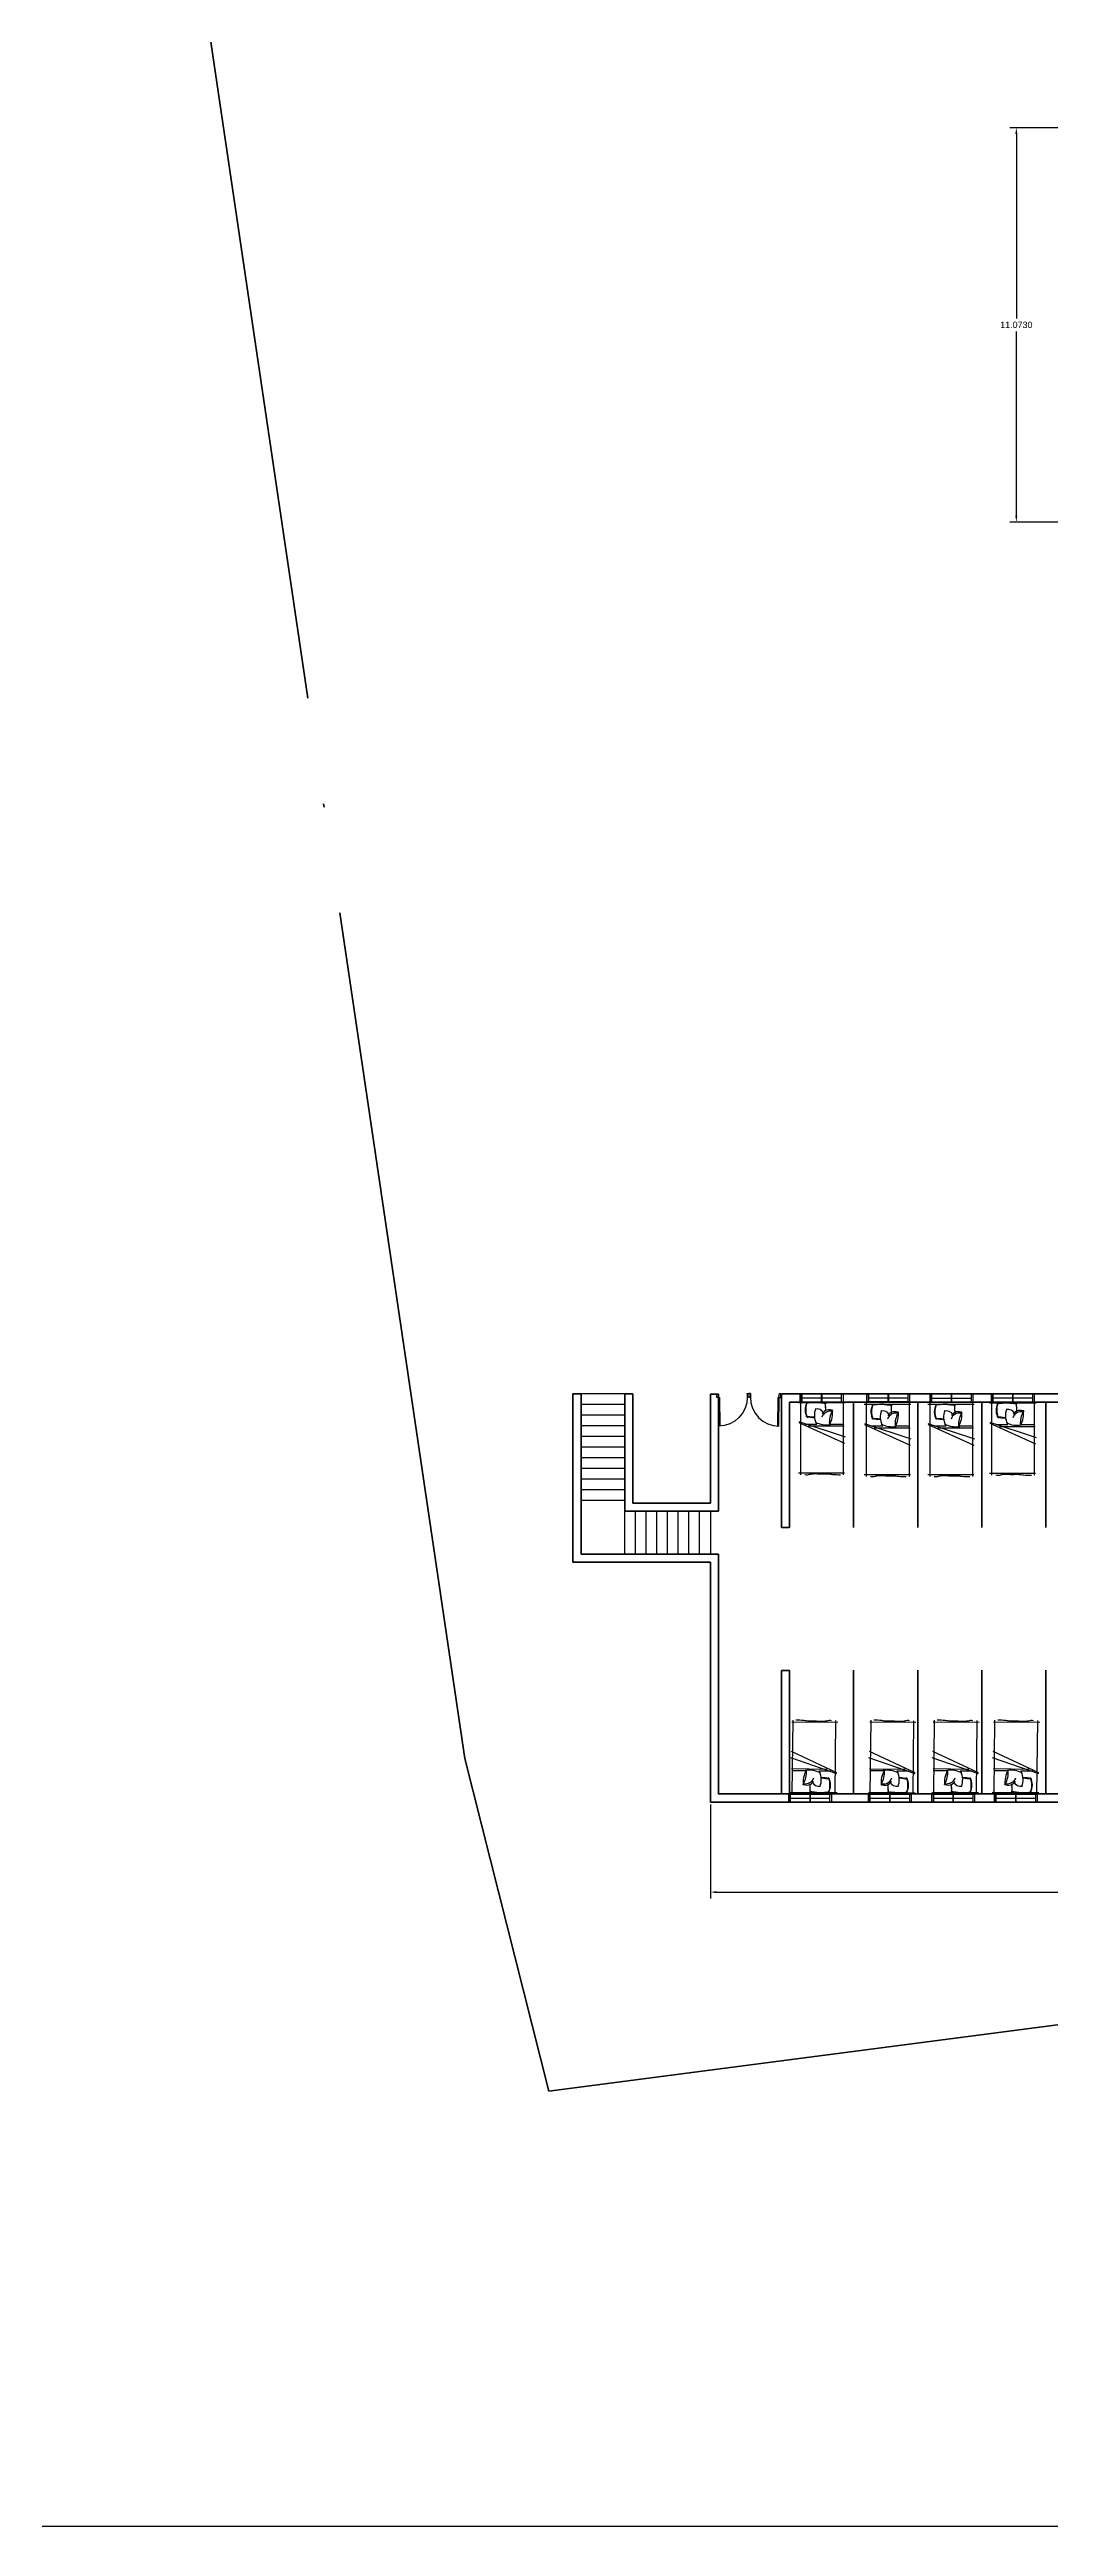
# Model space of a CAD drawing. Header units: metres. Extents: x -353 to 1688, y -477 to 135.
# Drawn here: x -274 to -245.9, y -477.2 to -407.7 of the extents above; entities that cross this region are included whole.
import ezdxf

# ---------------------------------------------------------------- set-up
doc = ezdxf.new("R2010")
doc.units = ezdxf.units.M
doc.header["$MEASUREMENT"] = 0
doc.linetypes.add('ACAD_ISO04W100', pattern=[30, 24, -3, 0, -3])
for name, color, linetype, lineweight in [('DIMENSION', 240, 'Continuous', 40), ('SITE BOUNDARY', 6, 'ACAD_ISO04W100', 60), ('WALL', 2, 'Continuous', 40)]:
    doc.layers.add(name, color=color, linetype=linetype, lineweight=lineweight)
doc.layers.add('door space', color=1, linetype='Continuous')
doc.layers.add('WINDOW', color=10, linetype='Continuous')
doc.layers.add('FURNITURE', color=130, linetype='Continuous', plot=False)
doc.layers.add('STAIR', color=231, linetype='Continuous', plot=False)
doc.styles.get("Standard").update_dxf_attribs({"font": 'arial.ttf'})
doc.dimstyles.new('Annotative', dxfattribs={"dimscale": 0, "dimtxt": 0.18, "dimasz": 0.18, "dimexe": 0.18, "dimexo": 0.0625, "dimgap": 0.09, "dimtad": 0, "dimtih": 1, "dimtoh": 1, "dimdec": 4, "dimzin": 0, "dimdsep": 46, "dimtxsty": 'Standard', "dimcen": 0.09, "dimadec": 0, "dimazin": 0, "dimtfac": 1, "dimtdec": 4, "dimtofl": 0, "dimtmove": 0, "dimatfit": 3, "dimfxl": 1, "dimtolj": 1, "dimtzin": 0, "dimarcsym": 0})

# ---------------------------------------------------------------- blocks, each defined once
blk = doc.blocks.new('*D439')
at = {"layer": 'Defpoints', "color": 0, "transparency": 16777216}
for p in [(-255.473, -456.874), (-224.59, -456.874), (-255.473, -459.399)]:
    blk.add_point(p, dxfattribs=at)
at = {"layer": 'DIMENSION', "color": 0, "lineweight": -2, "transparency": 16777216}
for p, q in [((-255.473, -456.937), (-255.473, -459.579)), ((-224.59, -456.937), (-224.59, -459.579)), ((-255.293, -459.399), (-240.547, -459.399)), ((-224.77, -459.399), (-239.515, -459.399))]:
    blk.add_line(p, q, dxfattribs=at)
at = {"layer": 'DIMENSION', "color": 0, "transparency": 16777216}
for points in [[(-255.293, -459.369), (-255.293, -459.429), (-255.473, -459.399)], [(-224.77, -459.369), (-224.77, -459.429), (-224.59, -459.399)]]:
    blk.add_solid(points, dxfattribs=at)
at = {"layer": 'DIMENSION', "color": 0, "transparency": 16777216, "insert": (-240.031, -459.399), "char_height": 0.18, "attachment_point": 5}
blk.add_mtext('\\A1;30.8831', dxfattribs=at)
blk = doc.blocks.new('*D443')
at = {"layer": 'Defpoints', "color": 0, "transparency": 16777216}
for p in [(-245.392, -409.859), (-246.881, -420.932), (-245.392, -420.932)]:
    blk.add_point(p, dxfattribs=at)
at = {"layer": 'DIMENSION', "color": 0, "lineweight": -2, "transparency": 16777216}
for p, q in [((-245.454, -409.859), (-247.061, -409.859)), ((-246.881, -410.039), (-246.881, -415.214)), ((-246.881, -420.752), (-246.881, -415.577)), ((-245.454, -420.932), (-247.061, -420.932))]:
    blk.add_line(p, q, dxfattribs=at)
at = {"layer": 'DIMENSION', "color": 0, "transparency": 16777216}
for points in [[(-246.911, -410.039), (-246.851, -410.039), (-246.881, -409.859)], [(-246.911, -420.752), (-246.851, -420.752), (-246.881, -420.932)]]:
    blk.add_solid(points, dxfattribs=at)
at = {"layer": 'DIMENSION', "color": 0, "transparency": 16777216, "insert": (-246.881, -415.396), "char_height": 0.18, "attachment_point": 5}
blk.add_mtext('\\A1;11.0730', dxfattribs=at)

msp = doc.modelspace()

# ---------------------------------------------------------------- linework, layer by layer
at = {"layer": 'Defpoints'}
msp.add_lwpolyline([(-204.37823, -477.20867), (-278.62823, -477.20867), (-278.62823, -372.20867), (-204.37823, -372.20867)], close=True, dxfattribs=at)
at = {"layer": 'door space'}
for p, q in [((-255.2946, -445.40763), (-255.2446, -445.40713)), ((-255.2936, -445.50763), (-255.2946, -445.40763)), ((-255.2486, -445.50717), (-255.2936, -445.50763)), ((-255.244, -445.46713), (-255.249, -445.46718)), ((-255.2486, -445.50717), (-255.249, -445.46718)), ((-255.2486, -445.50717), (-255.2136, -445.50682)), ((-255.24047, -446.31713), (-255.2486, -445.50717)), ((-255.244, -445.46713), (-255.2446, -445.40713)), ((-255.2136, -445.50682), (-255.20547, -446.31678)), ((-254.44464, -445.3991), (-254.39465, -445.3986)), ((-254.44464, -445.3991), (-254.44404, -445.4591)), ((-254.43904, -445.45905), (-254.44404, -445.4591)), ((-254.43904, -445.45905), (-254.43864, -445.49904)), ((-254.39364, -445.49859), (-254.43864, -445.49904)), ((-254.39465, -445.3986), (-254.39565, -445.49859)), ((-254.39565, -445.49859), (-254.35065, -445.49904)), ((-254.39465, -445.3986), (-254.39364, -445.49859)), ((-254.34465, -445.3991), (-254.39465, -445.3986)), ((-254.35025, -445.45905), (-254.35065, -445.49904)), ((-254.35025, -445.45905), (-254.34525, -445.4591)), ((-254.34465, -445.3991), (-254.34525, -445.4591)), ((-253.57569, -445.50682), (-253.58382, -446.31678)), ((-253.54069, -445.50717), (-253.57569, -445.50682)), ((-253.54882, -446.31713), (-253.54069, -445.50717)), ((-253.54529, -445.46713), (-253.54469, -445.40713)), ((-253.54529, -445.46713), (-253.54029, -445.46718)), ((-253.49469, -445.40763), (-253.54469, -445.40713)), ((-253.54069, -445.50717), (-253.54029, -445.46718)), ((-253.54069, -445.50717), (-253.4957, -445.50763)), ((-253.4957, -445.50763), (-253.49469, -445.40763))]:
    msp.add_line(p, q, dxfattribs=at)
at = {"layer": 'door space', "extrusion": (0, 0, -1)}
msp.add_ellipse((-255.2486, -445.50717), major_axis=(-0.56698, -0.57848), ratio=1, start_param=3.92699082, end_param=5.49778714, dxfattribs=at)
at = {"layer": 'door space'}
msp.add_ellipse((-253.54069, -445.50717), major_axis=(0.56698, -0.57848), ratio=1, start_param=3.92699082, end_param=5.49778714, dxfattribs=at)
at = {"layer": 'FURNITURE', "color": 7, "linetype": 'Continuous'}
for p, q in [((-252.99951, -445.64683), (-251.69118, -445.64683)), ((-251.15176, -445.70032), (-249.84343, -445.70032)), ((-249.37088, -445.70032), (-248.06255, -445.70032)), ((-247.63496, -445.66108), (-246.32663, -445.66108)), ((-251.91499, -456.61477), (-253.22324, -456.5998)), ((-249.72398, -456.61719), (-251.03223, -456.60221)), ((-247.94438, -456.61503), (-249.25263, -456.60005)), ((-246.24722, -456.61518), (-247.55547, -456.60021))]:
    msp.add_line(p, q, dxfattribs=at)
at = {"layer": 'FURNITURE', "linetype": 'Continuous'}
for p, q in [((-252.94149, -445.61678), (-252.94149, -447.67853)), ((-251.74149, -445.61678), (-251.74149, -447.67853)), ((-251.09374, -445.67028), (-251.09374, -447.73203)), ((-249.89374, -445.67028), (-249.89374, -447.73203)), ((-249.31286, -445.67028), (-249.31286, -447.73203)), ((-248.11286, -445.67028), (-248.11286, -447.73203)), ((-247.57694, -445.63103), (-247.57694, -447.69278)), ((-246.37694, -445.63103), (-246.37694, -447.69278)), ((-252.99059, -446.18517), (-251.68867, -446.61691)), ((-252.99017, -446.2142), (-251.70572, -446.79453)), ((-252.81904, -446.25643), (-252.48048, -446.25643)), ((-252.71667, -446.30723), (-251.715, -446.30723)), ((-252.10368, -446.25643), (-251.72456, -446.25643)), ((-251.14283, -446.23866), (-249.84091, -446.6704)), ((-251.14242, -446.2677), (-249.85797, -446.84803)), ((-250.97129, -446.30992), (-250.63272, -446.30992)), ((-250.86892, -446.36072), (-249.86724, -446.36072)), ((-250.25593, -446.30992), (-249.87681, -446.30992)), ((-249.36196, -446.23866), (-248.06004, -446.6704)), ((-249.36154, -446.2677), (-248.07709, -446.84803)), ((-249.19041, -446.30992), (-248.85185, -446.30992)), ((-249.08804, -446.36072), (-248.08637, -446.36072)), ((-248.47505, -446.30992), (-248.09593, -446.30992)), ((-247.62603, -446.19941), (-246.32411, -446.63116)), ((-247.62562, -446.22845), (-246.34117, -446.80878)), ((-247.45449, -446.27068), (-247.11592, -446.27068)), ((-247.35212, -446.32148), (-246.35044, -446.32148)), ((-246.73913, -446.27068), (-246.36001, -446.27068)), ((-252.99951, -447.62383), (-251.70449, -447.62383)), ((-251.15176, -447.67732), (-249.85674, -447.67732)), ((-249.37088, -447.67732), (-248.07586, -447.67732)), ((-247.63496, -447.63808), (-246.33994, -447.63808)), ((-251.89236, -454.6379), (-253.1873, -454.62308)), ((-253.17327, -456.63041), (-253.14968, -454.5688)), ((-251.97335, -456.64415), (-251.94975, -454.58254)), ((-249.70136, -454.64032), (-250.99629, -454.62549)), ((-250.98227, -456.63283), (-250.95867, -454.57122)), ((-249.78235, -456.64656), (-249.75875, -454.58495)), ((-247.92175, -454.63816), (-249.21669, -454.62333)), ((-249.20267, -456.63067), (-249.17907, -454.56906)), ((-248.00275, -456.6444), (-247.97915, -454.58279)), ((-246.22459, -454.63831), (-247.51953, -454.62349)), ((-247.50551, -456.63082), (-247.48191, -454.56921)), ((-246.30558, -456.64456), (-246.28199, -454.58295)), ((-251.91784, -456.04733), (-253.19556, -455.45233)), ((-249.72683, -456.04974), (-251.00455, -455.45475)), ((-247.94723, -456.04758), (-249.22495, -455.45259)), ((-246.25007, -456.04774), (-247.52779, -455.45274)), ((-251.91776, -456.07636), (-253.21465, -455.62975)), ((-252.19025, -455.95118), (-253.19186, -455.93971)), ((-252.80378, -455.99496), (-253.18288, -455.99062)), ((-252.08847, -456.00314), (-252.42701, -455.99927)), ((-249.72675, -456.07878), (-251.02364, -455.63217)), ((-249.99925, -455.95359), (-251.00086, -455.94213)), ((-250.61278, -455.99737), (-250.99188, -455.99303)), ((-249.89747, -456.00556), (-250.23601, -456.00169)), ((-247.94715, -456.07662), (-249.24404, -455.63)), ((-248.21964, -455.95143), (-249.22125, -455.93997)), ((-248.83317, -455.99521), (-249.21227, -455.99087)), ((-248.11786, -456.0034), (-248.45641, -455.99952)), ((-246.24999, -456.07678), (-247.54688, -455.63016)), ((-246.52248, -455.95159), (-247.52409, -455.94012)), ((-247.13601, -455.99537), (-247.51511, -455.99103)), ((-246.4207, -456.00356), (-246.75925, -455.99968))]:
    msp.add_line(p, q, dxfattribs=at)
for points in [[(-252.82184, -447.67202, 0.15235432), (-252.68513, -447.66358, 0.05352755), (-252.64459, -447.65676, -0.05589674), (-252.4025, -447.65431, 0.02697324), (-252.3149, -447.6564, -0.03694731), (-252.17709, -447.65444, -0.03644179), (-252.04213, -447.66953, 0.02377551), (-251.81965, -447.68006)], [(-250.97409, -447.72552, 0.15235432), (-250.83737, -447.71707, 0.05352755), (-250.79684, -447.71025, -0.05589674), (-250.55474, -447.70781, 0.02697324), (-250.46715, -447.7099, -0.03694731), (-250.32934, -447.70793, -0.03644179), (-250.19438, -447.72303, 0.02377551), (-249.97189, -447.73356)], [(-249.19321, -447.72552, 0.15235432), (-249.0565, -447.71707, 0.05352755), (-249.01596, -447.71025, -0.05589674), (-248.77387, -447.70781, 0.02697324), (-248.68627, -447.7099, -0.03694731), (-248.54846, -447.70793, -0.03644179), (-248.4135, -447.72303, 0.02377551), (-248.19102, -447.73356)], [(-247.45728, -447.68627, 0.15235432), (-247.32057, -447.67783, 0.05352755), (-247.28004, -447.67101, -0.05589674), (-247.03794, -447.66856, 0.02697324), (-246.95035, -447.67065, -0.03694731), (-246.81253, -447.66869, -0.03644179), (-246.67758, -447.68378, 0.02377551), (-246.45509, -447.69431)], [(-252.06947, -454.58768, 0.15235432), (-252.20627, -454.59455, 0.05352755), (-252.24688, -454.60091, -0.05589674), (-252.48899, -454.60058, 0.02697324), (-252.57655, -454.59749, -0.03694731), (-252.71438, -454.59788, -0.03644179), (-252.84916, -454.58124, 0.02377551), (-253.07151, -454.56816)], [(-249.87847, -454.59009, 0.15235432), (-250.01527, -454.59697, 0.05352755), (-250.05587, -454.60332, -0.05589674), (-250.29798, -454.603, 0.02697324), (-250.38555, -454.59991, -0.03694731), (-250.52338, -454.60029, -0.03644179), (-250.65815, -454.58366, 0.02377551), (-250.8805, -454.57058)], [(-248.09886, -454.58793, 0.15235432), (-248.23567, -454.59481, 0.05352755), (-248.27627, -454.60116, -0.05589674), (-248.51838, -454.60084, 0.02697324), (-248.60595, -454.59775, -0.03694731), (-248.74377, -454.59813, -0.03644179), (-248.87855, -454.58149, 0.02377551), (-249.1009, -454.56842)], [(-246.4017, -454.58809, 0.15235432), (-246.5385, -454.59496, 0.05352755), (-246.57911, -454.60132, -0.05589674), (-246.82122, -454.60099, 0.02697324), (-246.90878, -454.5979, -0.03694731), (-247.04661, -454.59829, -0.03644179), (-247.18139, -454.58165, 0.02377551), (-247.40374, -454.56857)]]:
    msp.add_lwpolyline(points, format="xyb", dxfattribs=at)
at = {"layer": 'FURNITURE', "color": 7, "linetype": 'Continuous'}
for centre, radius, start, end in [((-252.42535, -445.86292), 0.38873, 147.5099621, 213.8335945), ((-252.52389, -447.06423), 1.41732, 78.5793356, 100.0172144), ((-253.7353, -445.87282), 1.50512, 359.1535781, 7.5532947), ((-250.5776, -445.91642), 0.38873, 147.5099621, 213.8335945), ((-250.67614, -447.11773), 1.41732, 78.5793356, 100.0172144), ((-251.88755, -445.92632), 1.50512, 359.1535781, 7.5532947), ((-248.79672, -445.91642), 0.38873, 147.5099621, 213.8335945), ((-248.89526, -447.11773), 1.41732, 78.5793356, 100.0172144), ((-250.10667, -445.92632), 1.50512, 359.1535781, 7.5532947), ((-247.0608, -445.87717), 0.38873, 147.5099621, 213.8335945), ((-247.15934, -447.07848), 1.41732, 78.5793356, 100.0172144), ((-248.37075, -445.88707), 1.50512, 359.1535781, 7.5532947), ((-252.5092, -444.82221), 1.25148, 258.1169154, 267.8849264), ((-252.03905, -446.00619), 0.51276, 159.302573, 206.5026347), ((-252.48307, -446.04063), 0.20995, 24.7523182, 103.9191799), ((-252.21421, -445.56989), 0.70718, 243.9599756, 279.3473847), ((-252.14714, -446.06529), 0.20816, 54.167062, 153.8421297), ((-251.47444, -446.21172), 0.65945, 151.0455512, 184.1496924), ((-252.66563, -445.95157), 0.62481, 328.6541912, 9.1976874), ((-250.66145, -444.87571), 1.25148, 258.1169154, 267.8849264), ((-250.1913, -446.05968), 0.51276, 159.302573, 206.5026347), ((-250.63531, -446.09413), 0.20995, 24.7523182, 103.9191799), ((-250.36645, -445.62339), 0.70718, 243.9599756, 279.3473847), ((-250.29939, -446.11879), 0.20816, 54.167062, 153.8421297), ((-249.62669, -446.26522), 0.65945, 151.0455512, 184.1496924), ((-250.81788, -446.00507), 0.62481, 328.6541912, 9.1976874), ((-248.88057, -444.87571), 1.25148, 258.1169154, 267.8849264), ((-248.41042, -446.05968), 0.51276, 159.302573, 206.5026347), ((-248.85444, -446.09413), 0.20995, 24.7523182, 103.9191799), ((-248.58558, -445.62339), 0.70718, 243.9599756, 279.3473847), ((-248.51851, -446.11879), 0.20816, 54.167062, 153.8421297), ((-247.84581, -446.26522), 0.65945, 151.0455512, 184.1496924), ((-249.037, -446.00507), 0.62481, 328.6541912, 9.1976874), ((-247.14465, -444.83646), 1.25148, 258.1169154, 267.8849264), ((-246.6745, -446.02044), 0.51276, 159.302573, 206.5026347), ((-247.11851, -446.05488), 0.20995, 24.7523182, 103.9191799), ((-246.84965, -445.58414), 0.70718, 243.9599756, 279.3473847), ((-246.78259, -446.07954), 0.20816, 54.167062, 153.8421297), ((-246.10988, -446.22597), 0.65945, 151.0455512, 184.1496924), ((-247.30108, -445.96582), 0.62481, 328.6541912, 9.1976874), ((-252.24536, -456.30622), 0.62481, 147.9983626, 188.5418588), ((-253.4335, -456.03245), 0.65945, 330.3897225, 3.4938638), ((-252.70112, -456.68271), 0.70718, 63.304147, 98.6915561), ((-252.87127, -456.24444), 0.51276, 338.6467443, 25.8468061), ((-252.41471, -457.43372), 1.25148, 77.4610868, 87.2290978), ((-252.48664, -456.39212), 0.38873, 326.8541335, 33.1777659), ((-250.05436, -456.30864), 0.62481, 147.9983626, 188.5418588), ((-251.24249, -456.03487), 0.65945, 330.3897225, 3.4938638), ((-250.51012, -456.68513), 0.70718, 63.304147, 98.6915561), ((-250.68027, -456.24686), 0.51276, 338.6467443, 25.8468061), ((-250.2237, -457.43613), 1.25148, 77.4610868, 87.2290978), ((-250.29563, -456.39453), 0.38873, 326.8541335, 33.1777659), ((-248.27475, -456.30648), 0.62481, 147.9983626, 188.5418588), ((-249.46289, -456.03271), 0.65945, 330.3897225, 3.4938638), ((-248.73052, -456.68296), 0.70718, 63.304147, 98.6915561), ((-248.90067, -456.2447), 0.51276, 338.6467443, 25.8468061), ((-248.4441, -457.43397), 1.25148, 77.4610868, 87.2290978), ((-248.51603, -456.39237), 0.38873, 326.8541335, 33.1777659), ((-246.57759, -456.30663), 0.62481, 147.9983626, 188.5418588), ((-247.76573, -456.03286), 0.65945, 330.3897225, 3.4938638), ((-247.03336, -456.68312), 0.70718, 63.304147, 98.6915561), ((-247.20351, -456.24485), 0.51276, 338.6467443, 25.8468061), ((-246.74694, -457.43413), 1.25148, 77.4610868, 87.2290978), ((-246.81887, -456.39253), 0.38873, 326.8541335, 33.1777659), ((-252.76251, -456.18658), 0.20816, 233.5112334, 333.1863011), ((-251.17666, -456.39721), 1.50512, 178.4977494, 186.897466), ((-252.37436, -455.19201), 1.41732, 257.923507, 279.3613858), ((-252.4269, -456.21508), 0.20995, 204.0964896, 283.2633513), ((-250.57151, -456.18899), 0.20816, 233.5112334, 333.1863011), ((-248.98565, -456.39963), 1.50512, 178.4977494, 186.897466), ((-250.18335, -455.19443), 1.41732, 257.923507, 279.3613858), ((-250.23589, -456.2175), 0.20995, 204.0964896, 283.2633513), ((-248.79191, -456.18683), 0.20816, 233.5112334, 333.1863011), ((-247.20605, -456.39746), 1.50512, 178.4977494, 186.897466), ((-248.40375, -455.19227), 1.41732, 257.923507, 279.3613858), ((-248.45629, -456.21533), 0.20995, 204.0964896, 283.2633513), ((-247.09474, -456.18699), 0.20816, 233.5112334, 333.1863011), ((-245.50889, -456.39762), 1.50512, 178.4977494, 186.897466), ((-246.70659, -455.19242), 1.41732, 257.923507, 279.3613858), ((-246.75913, -456.21549), 0.20995, 204.0964896, 283.2633513)]:
    msp.add_arc(centre, radius, start, end, dxfattribs=at)
at = {"layer": 'FURNITURE', "linetype": 'Continuous'}
for centre, radius, start, end in [((-252.13438, -445.85179), 0.66193, 163.9263495, 197.1408686), ((-252.54966, -447.3944), 1.7363, 79.0486901, 97.9408411), ((-249.33518, -445.65603), 2.91289, 180.1062848, 184.3311669), ((-250.28662, -445.90529), 0.66193, 163.9263495, 197.1408686), ((-250.70191, -447.44789), 1.7363, 79.0486901, 97.9408411), ((-247.48743, -445.70953), 2.91289, 180.1062848, 184.3311669), ((-248.50575, -445.90529), 0.66193, 163.9263495, 197.1408686), ((-248.92103, -447.44789), 1.7363, 79.0486901, 97.9408411), ((-245.70655, -445.70953), 2.91289, 180.1062848, 184.3311669), ((-246.76982, -445.86604), 0.66193, 163.9263495, 197.1408686), ((-247.18511, -447.40864), 1.7363, 79.0486901, 97.9408411), ((-243.97063, -445.67028), 2.91289, 180.1062848, 184.3311669), ((-253.74769, -456.04123), 10.04598, 83.2132218, 84.5476162), ((-252.10844, -446.14467), 0.24841, 78.0412562, 160.8342262), ((-251.89993, -456.09473), 10.04598, 83.2132218, 84.5476162), ((-250.26068, -446.19817), 0.24841, 78.0412562, 160.8342262), ((-250.11906, -456.09473), 10.04598, 83.2132218, 84.5476162), ((-248.47981, -446.19817), 0.24841, 78.0412562, 160.8342262), ((-248.38313, -456.05548), 10.04598, 83.2132218, 84.5476162), ((-246.74388, -446.15892), 0.24841, 78.0412562, 160.8342262), ((-252.80031, -456.10676), 0.24841, 257.3854276, 340.1783976), ((-251.04789, -446.22961), 10.04598, 262.5573932, 263.8917875), ((-250.6093, -456.10918), 0.24841, 257.3854276, 340.1783976), ((-248.85688, -446.23203), 10.04598, 262.5573932, 263.8917875), ((-248.8297, -456.10702), 0.24841, 257.3854276, 340.1783976), ((-247.07728, -446.22986), 10.04598, 262.5573932, 263.8917875), ((-247.13254, -456.10717), 0.24841, 257.3854276, 340.1783976), ((-245.38012, -446.23002), 10.04598, 262.5573932, 263.8917875), ((-252.34481, -454.86217), 1.7363, 258.3928615, 277.2850124), ((-255.57897, -456.56362), 2.91289, 359.4504562, 3.6753383), ((-252.77772, -456.39992), 0.66193, 343.2705209, 16.4850399), ((-250.15381, -454.86458), 1.7363, 258.3928615, 277.2850124), ((-253.38797, -456.56604), 2.91289, 359.4504562, 3.6753383), ((-250.58672, -456.40233), 0.66193, 343.2705209, 16.4850399), ((-248.3742, -454.86242), 1.7363, 258.3928615, 277.2850124), ((-251.60837, -456.56388), 2.91289, 359.4504562, 3.6753383), ((-248.80712, -456.40017), 0.66193, 343.2705209, 16.4850399), ((-246.67704, -454.86258), 1.7363, 258.3928615, 277.2850124), ((-249.91121, -456.56403), 2.91289, 359.4504562, 3.6753383), ((-247.10996, -456.40033), 0.66193, 343.2705209, 16.4850399)]:
    msp.add_arc(centre, radius, start, end, dxfattribs=at)
at = {"layer": 'SITE BOUNDARY'}
for p, q in [((-262.36813, -455.6486), (-272.44757, -387.55514)), ((-260.00883, -464.98796), (-262.36813, -455.6486)), ((-236.41982, -461.90326), (-260.00883, -464.98796))]:
    msp.add_line(p, q, dxfattribs=at)
at = {"layer": 'STAIR'}
for p, q in [((-257.87976, -445.40757), (-259.10428, -445.40757)), ((-257.87976, -445.70757), (-259.10428, -445.70757)), ((-257.87976, -446.00757), (-259.10428, -446.00757)), ((-257.87976, -446.3067), (-259.10428, -446.3067)), ((-257.87976, -446.6067), (-259.10428, -446.6067)), ((-257.87976, -446.9067), (-259.10428, -446.9067)), ((-257.87976, -447.2067), (-259.10428, -447.2067)), ((-257.87976, -447.5067), (-259.10428, -447.5067)), ((-257.87976, -447.8067), (-259.10428, -447.8067)), ((-257.87976, -448.1067), (-259.10428, -448.1067)), ((-257.87976, -448.4067), (-259.10428, -448.4067)), ((-257.87976, -449.90757), (-257.87976, -448.70757)), ((-257.64976, -448.70223), (-257.64976, -448.70757)), ((-257.57976, -449.90757), (-257.57976, -448.70757)), ((-257.27976, -449.90757), (-257.27976, -448.70757)), ((-256.97976, -449.90757), (-256.97976, -448.70757)), ((-256.67976, -449.90757), (-256.67976, -448.70757)), ((-256.37976, -449.90757), (-256.37976, -448.70757)), ((-256.37976, -449.90757), (-256.37976, -448.70757)), ((-256.07976, -449.90757), (-256.07976, -448.70757)), ((-255.77976, -449.90757), (-255.77976, -448.70757)), ((-255.24285, -448.7067), (-255.47285, -448.7067)), ((-255.47285, -448.7067), (-255.47285, -449.9067))]:
    msp.add_line(p, q, dxfattribs=at)
at = {"layer": 'WALL'}
for p, q in [((-259.33428, -445.40757), (-259.33428, -448.7067)), ((-259.10428, -445.40757), (-259.33428, -445.40757)), ((-259.10428, -445.40757), (-259.10428, -448.7067)), ((-257.87976, -445.40757), (-257.87976, -448.70757)), ((-257.87976, -445.40757), (-257.64976, -445.40757)), ((-257.64976, -445.40757), (-257.64976, -448.4767)), ((-255.47285, -445.4144), (-255.24285, -445.4144)), ((-255.47285, -445.4144), (-255.47285, -448.4767)), ((-255.24285, -445.4144), (-255.24285, -448.7067)), ((-255.24285, -448.7067), (-255.24285, -445.6444)), ((-253.47976, -445.40757), (-229.61976, -445.40757)), ((-253.47976, -445.40757), (-253.47976, -449.16208)), ((-253.24976, -445.63757), (-253.24976, -449.16208)), ((-253.24976, -445.63757), (-230.01285, -445.63757)), ((-251.44976, -449.16208), (-251.44976, -445.63757)), ((-249.64976, -449.16208), (-249.64976, -445.63757)), ((-247.84976, -449.16208), (-247.84976, -445.63757)), ((-246.04976, -449.16208), (-246.04976, -445.63757)), ((-246.04976, -449.16208), (-246.04976, -445.63757)), ((-255.47285, -448.4767), (-257.64976, -448.4767)), ((-259.33428, -448.7067), (-259.33428, -450.1367)), ((-259.10428, -448.7067), (-259.10428, -449.9067)), ((-255.24285, -448.70223), (-257.87976, -448.70223)), ((-253.24976, -449.16208), (-253.47976, -449.16208)), ((-253.24976, -449.16208), (-253.24976, -449.16208)), ((-259.10428, -449.9067), (-255.24285, -449.9067)), ((-255.24285, -456.6444), (-255.24285, -449.9067)), ((-255.24285, -449.9067), (-255.24285, -456.6444)), ((-259.33428, -450.1367), (-255.47285, -450.1367)), ((-255.47285, -450.1367), (-255.47285, -456.8744)), ((-253.47976, -456.63757), (-253.47976, -453.17669)), ((-253.47976, -453.17669), (-253.24976, -453.17669)), ((-253.24976, -456.63757), (-253.24976, -453.17669)), ((-251.44976, -456.63757), (-251.44976, -453.16208)), ((-249.64976, -456.63757), (-249.64976, -453.16208)), ((-247.84976, -456.63757), (-247.84976, -453.16208)), ((-246.04976, -456.63757), (-246.04976, -453.16208)), ((-224.58976, -456.8744), (-255.47285, -456.8744)), ((-231.64976, -456.63757), (-255.24285, -456.63757)), ((-254.07976, -456.63757), (-255.24285, -456.63757))]:
    msp.add_line(p, q, dxfattribs=at)
at = {"layer": 'WINDOW'}
for p, q in [((-252.94803, -445.4085), (-251.74803, -445.4085)), ((-252.94803, -445.6385), (-252.94803, -445.4085)), ((-251.74803, -445.6385), (-252.94803, -445.6385)), ((-252.94803, -445.6385), (-252.34803, -445.6385)), ((-252.93726, -445.6385), (-252.93726, -445.4085)), ((-252.89803, -445.6385), (-252.89803, -445.4085)), ((-252.89803, -445.5235), (-251.79803, -445.5235)), ((-252.34803, -445.6385), (-252.34803, -445.4085)), ((-252.33726, -445.6385), (-252.33726, -445.4085)), ((-251.79803, -445.4085), (-251.79803, -445.6385)), ((-251.74803, -445.4085), (-251.74803, -445.6385)), ((-251.07708, -445.40562), (-249.87708, -445.40562)), ((-251.07708, -445.63562), (-251.07708, -445.40562)), ((-249.87708, -445.63562), (-251.07708, -445.63562)), ((-251.07708, -445.63562), (-250.47708, -445.63562)), ((-251.0663, -445.63562), (-251.0663, -445.40562)), ((-251.02708, -445.63562), (-251.02708, -445.40562)), ((-251.02708, -445.52062), (-249.92708, -445.52062)), ((-250.47708, -445.63562), (-250.47708, -445.40562)), ((-250.4663, -445.63562), (-250.4663, -445.40562)), ((-249.92708, -445.40562), (-249.92708, -445.63562)), ((-249.87708, -445.40562), (-249.87708, -445.63562)), ((-249.30269, -445.41159), (-248.10269, -445.41159)), ((-249.30269, -445.64159), (-249.30269, -445.41159)), ((-248.10269, -445.64159), (-249.30269, -445.64159)), ((-249.30269, -445.64159), (-248.70269, -445.64159)), ((-249.29191, -445.64159), (-249.29191, -445.41159)), ((-249.25269, -445.64159), (-249.25269, -445.41159)), ((-249.25269, -445.52659), (-248.15269, -445.52659)), ((-248.70269, -445.64159), (-248.70269, -445.41159)), ((-248.69191, -445.64159), (-248.69191, -445.41159)), ((-248.15269, -445.41159), (-248.15269, -445.64159)), ((-248.10269, -445.41159), (-248.10269, -445.64159)), ((-247.57812, -445.40757), (-246.37812, -445.40757)), ((-247.57812, -445.63757), (-247.57812, -445.40757)), ((-246.37812, -445.63757), (-247.57812, -445.63757)), ((-247.57812, -445.63757), (-246.97812, -445.63757)), ((-247.56734, -445.63757), (-247.56734, -445.40757)), ((-247.52812, -445.63757), (-247.52812, -445.40757)), ((-247.52812, -445.52257), (-246.42812, -445.52257)), ((-246.97812, -445.63757), (-246.97812, -445.40757)), ((-246.96734, -445.63757), (-246.96734, -445.40757)), ((-246.42812, -445.40757), (-246.42812, -445.63757)), ((-246.37812, -445.40757), (-246.37812, -445.63757)), ((-253.27324, -456.64415), (-252.07324, -456.64415)), ((-253.27324, -456.87415), (-253.27324, -456.64415)), ((-252.07324, -456.87415), (-253.27324, -456.87415)), ((-253.27324, -456.87415), (-252.67324, -456.87415)), ((-253.26246, -456.87415), (-253.26246, -456.64415)), ((-253.22324, -456.87415), (-253.22324, -456.64415)), ((-253.22324, -456.75915), (-252.12324, -456.75915)), ((-252.67324, -456.87415), (-252.67324, -456.64415)), ((-252.66246, -456.87415), (-252.66246, -456.64415)), ((-252.12324, -456.64415), (-252.12324, -456.87415)), ((-252.07324, -456.64415), (-252.07324, -456.87415)), ((-251.03223, -456.64656), (-249.83223, -456.64656)), ((-251.03223, -456.87656), (-251.03223, -456.64656)), ((-249.83223, -456.87656), (-251.03223, -456.87656)), ((-251.03223, -456.87656), (-250.43223, -456.87656)), ((-251.02145, -456.87656), (-251.02145, -456.64656)), ((-250.98223, -456.87656), (-250.98223, -456.64656)), ((-250.98223, -456.76156), (-249.88223, -456.76156)), ((-250.43223, -456.87656), (-250.43223, -456.64656)), ((-250.42145, -456.87656), (-250.42145, -456.64656)), ((-249.88223, -456.64656), (-249.88223, -456.87656)), ((-249.83223, -456.64656), (-249.83223, -456.87656)), ((-249.25263, -456.6444), (-248.05263, -456.6444)), ((-249.25263, -456.8744), (-249.25263, -456.6444)), ((-248.05263, -456.8744), (-249.25263, -456.8744)), ((-249.25263, -456.8744), (-248.65263, -456.8744)), ((-249.24185, -456.8744), (-249.24185, -456.6444)), ((-249.20263, -456.8744), (-249.20263, -456.6444)), ((-249.20263, -456.7594), (-248.10263, -456.7594)), ((-248.65263, -456.8744), (-248.65263, -456.6444)), ((-248.64185, -456.8744), (-248.64185, -456.6444)), ((-248.10263, -456.6444), (-248.10263, -456.8744)), ((-248.05263, -456.6444), (-248.05263, -456.8744)), ((-247.49361, -456.64456), (-246.29361, -456.64456)), ((-247.49361, -456.87456), (-247.49361, -456.64456)), ((-246.29361, -456.87456), (-247.49361, -456.87456)), ((-247.49361, -456.87456), (-246.89361, -456.87456)), ((-247.48283, -456.87456), (-247.48283, -456.64456)), ((-247.44361, -456.87456), (-247.44361, -456.64456)), ((-247.44361, -456.75956), (-246.34361, -456.75956)), ((-246.89361, -456.87456), (-246.89361, -456.64456)), ((-246.88283, -456.87456), (-246.88283, -456.64456)), ((-246.34361, -456.64456), (-246.34361, -456.87456)), ((-246.29361, -456.64456), (-246.29361, -456.87456))]:
    msp.add_line(p, q, dxfattribs=at)

# ---------------------------------------------------------------- dimensions: what is measured, and where the dimension line sits
at = {"layer": 'DIMENSION'}
dim = msp.add_linear_dim(base=(-246.88055, -420.93205), p1=(-245.39154, -409.85901), p2=(-245.39154, -420.93205), angle=90, dimstyle='Annotative', dxfattribs=at)
dim.commit()
dim.dimension.update_dxf_attribs({"geometry": '*D443', "text_midpoint": (-246.88055, -415.39553)})
dim = msp.add_linear_dim(base=(-255.47285, -459.39894), p1=(-224.58976, -456.8744), p2=(-255.47285, -456.8744), dimstyle='Annotative', dxfattribs=at)
dim.commit()
dim.dimension.update_dxf_attribs({"geometry": '*D439', "text_midpoint": (-240.0313, -459.39894)})

doc.saveas('drawing.dxf')
